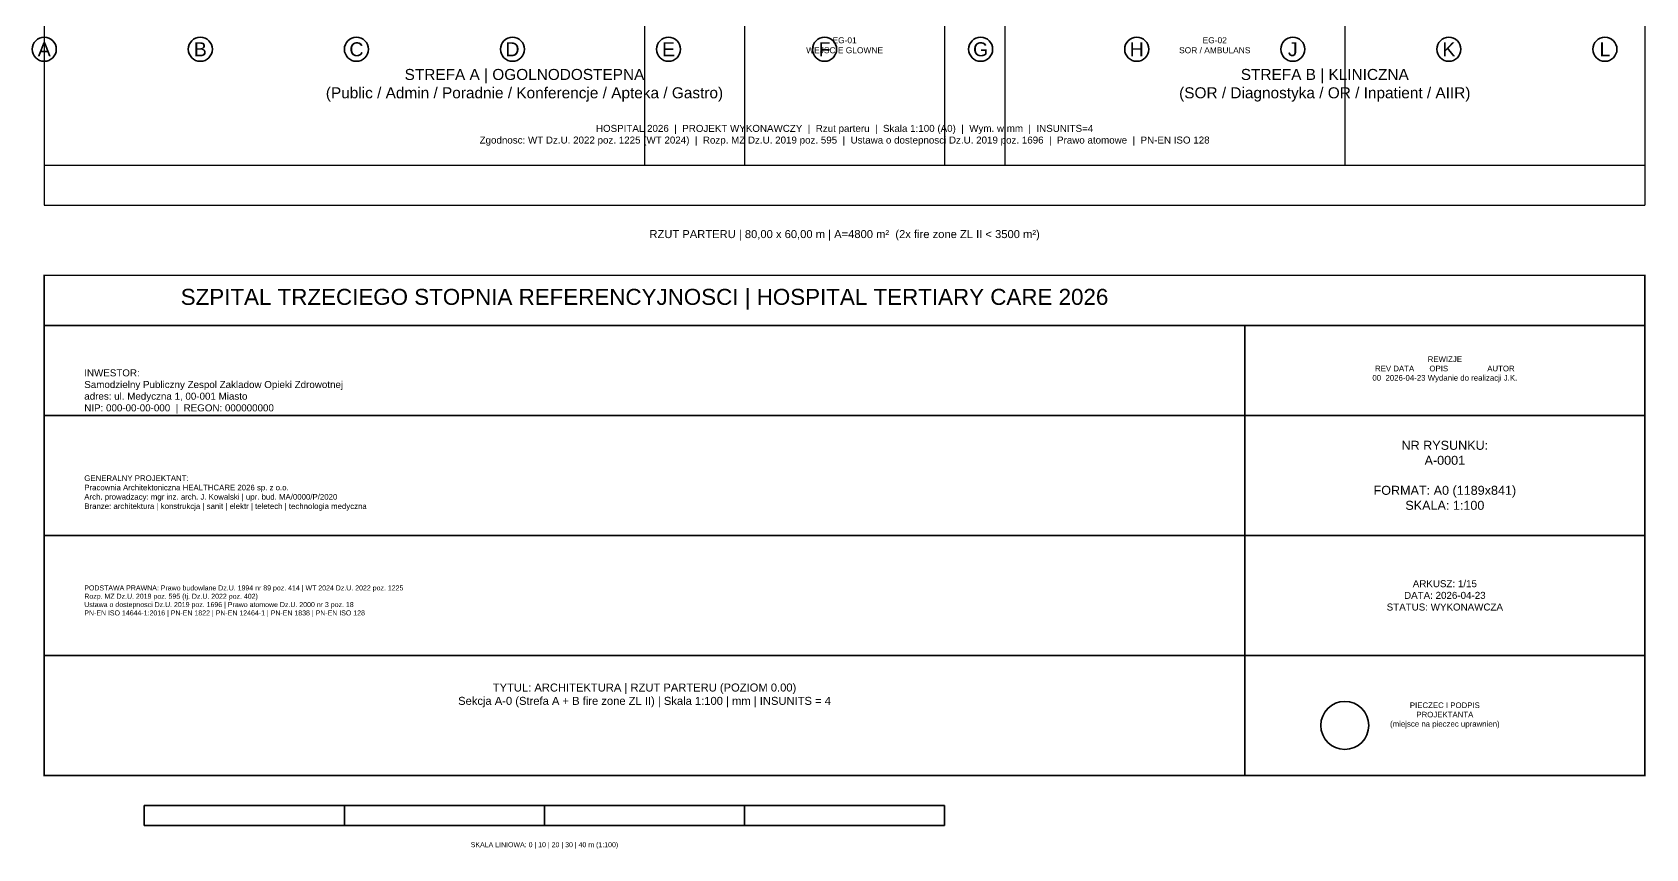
# Model space of a CAD drawing. Header units: millimetres. Extents: x -11504 to 88501, y -43664 to 68504.
# Drawn here: x -600 to 80040, y -43664 to -2850 of the extents above; entities that cross this region are included whole.
import ezdxf
from ezdxf.enums import TextEntityAlignment as Align

# ---------------------------------------------------------------- set-up
doc = ezdxf.new("R2010")
doc.units = ezdxf.units.MM
doc.layers.add('A-ANNO-DIMS', color=7, linetype='Continuous', lineweight=18, true_color=0xffffff)
for name, color, linetype, lineweight in [('A-ANNO-SYMB-EGRS', 7, 'Continuous', 25), ('A-ANNO-TEXT', 7, 'Continuous', 25), ('A-ANNO-TTLB', 7, 'Continuous', 35), ('S-GRID-IDEN', 7, 'Continuous', 35)]:
    doc.layers.add(name, color=color, linetype=linetype, lineweight=lineweight)
doc.styles.add('HTXT-2.5', font='arial.ttf', dxfattribs={"height": 2.5})
doc.styles.add('HTXT-3.5', font='arial.ttf', dxfattribs={"height": 3.5})
doc.styles.add('HTXT-5', font='arial.ttf', dxfattribs={"height": 5})
doc.styles.add('HTXT-7', font='arial.ttf', dxfattribs={"height": 7})
doc.dimstyles.new('ISO-25', dxfattribs={"dimtxt": 2.5, "dimasz": 2.5, "dimexe": 1.25, "dimexo": 0.625, "dimtad": 1, "dimtxsty": 'Standard', "dimcen": 2.5, "dimadec": 0, "dimazin": 0, "dimtfac": 1, "dimtmove": 0, "dimatfit": 3, "dimfxl": 1, "dimarcsym": 0})

# ---------------------------------------------------------------- blocks, each defined once
blk = doc.blocks.new('*D1')
at = {"layer": 'A-ANNO-DIMS', "color": 0, "lineweight": -2, "transparency": 16777216}
for p, q in [((0, -1), (0, -9501)), ((30000, -1), (30000, -9501)), ((2, -9500), (29998, -9500))]:
    blk.add_line(p, q, dxfattribs=at)
at = {"layer": 'A-ANNO-DIMS', "color": 0, "transparency": 16777216}
for points in [[(2, -9500), (2, -9500), (0, -9500)], [(29998, -9500), (29998, -9500), (30000, -9500)]]:
    blk.add_solid(points, dxfattribs=at)
at = {"layer": 'Defpoints', "color": 0, "transparency": 16777216}
for p in [(0, 0), (30000, 0), (30000, -9500)]:
    blk.add_point(p, dxfattribs=at)
at = {"layer": 'A-ANNO-DIMS', "color": 0, "transparency": 16777216, "insert": (15000, -9498), "char_height": 2.5, "attachment_point": 5}
blk.add_mtext('30000', dxfattribs=at)
blk = doc.blocks.new('*D2')
at = {"layer": 'A-ANNO-DIMS', "color": 0, "lineweight": -2, "transparency": 16777216}
for p, q in [((30000, -1), (30000, -9501)), ((35000, -1), (35000, -9501)), ((30002, -9500), (34998, -9500))]:
    blk.add_line(p, q, dxfattribs=at)
at = {"layer": 'A-ANNO-DIMS', "color": 0, "transparency": 16777216}
for points in [[(30002, -9500), (30002, -9500), (30000, -9500)], [(34998, -9500), (34998, -9500), (35000, -9500)]]:
    blk.add_solid(points, dxfattribs=at)
at = {"layer": 'Defpoints', "color": 0, "transparency": 16777216}
for p in [(30000, 0), (35000, 0), (35000, -9500)]:
    blk.add_point(p, dxfattribs=at)
at = {"layer": 'A-ANNO-DIMS', "color": 0, "transparency": 16777216, "insert": (32500, -9498), "char_height": 2.5, "attachment_point": 5}
blk.add_mtext('5000', dxfattribs=at)
blk = doc.blocks.new('*D3')
at = {"layer": 'A-ANNO-DIMS', "color": 0, "lineweight": -2, "transparency": 16777216}
for p, q in [((35000, -1), (35000, -9501)), ((45000, -1), (45000, -9501)), ((35002, -9500), (44998, -9500))]:
    blk.add_line(p, q, dxfattribs=at)
at = {"layer": 'A-ANNO-DIMS', "color": 0, "transparency": 16777216}
for points in [[(35002, -9500), (35002, -9500), (35000, -9500)], [(44998, -9500), (44998, -9500), (45000, -9500)]]:
    blk.add_solid(points, dxfattribs=at)
at = {"layer": 'Defpoints', "color": 0, "transparency": 16777216}
for p in [(35000, 0), (45000, 0), (45000, -9500)]:
    blk.add_point(p, dxfattribs=at)
at = {"layer": 'A-ANNO-DIMS', "color": 0, "transparency": 16777216, "insert": (40000, -9498), "char_height": 2.5, "attachment_point": 5}
blk.add_mtext('10000', dxfattribs=at)
blk = doc.blocks.new('*D4')
at = {"layer": 'A-ANNO-DIMS', "color": 0, "lineweight": -2, "transparency": 16777216}
for p, q in [((45000, -1), (45000, -9501)), ((48000, -1), (48000, -9501)), ((45002, -9500), (47998, -9500))]:
    blk.add_line(p, q, dxfattribs=at)
at = {"layer": 'A-ANNO-DIMS', "color": 0, "transparency": 16777216}
for points in [[(45002, -9500), (45002, -9500), (45000, -9500)], [(47998, -9500), (47998, -9500), (48000, -9500)]]:
    blk.add_solid(points, dxfattribs=at)
at = {"layer": 'Defpoints', "color": 0, "transparency": 16777216}
for p in [(45000, 0), (48000, 0), (48000, -9500)]:
    blk.add_point(p, dxfattribs=at)
at = {"layer": 'A-ANNO-DIMS', "color": 0, "transparency": 16777216, "insert": (46500, -9498), "char_height": 2.5, "attachment_point": 5}
blk.add_mtext('3000', dxfattribs=at)
blk = doc.blocks.new('*D5')
at = {"layer": 'A-ANNO-DIMS', "color": 0, "lineweight": -2, "transparency": 16777216}
for p, q in [((48000, -1), (48000, -9501)), ((65000, -1), (65000, -9501)), ((48002, -9500), (64998, -9500))]:
    blk.add_line(p, q, dxfattribs=at)
at = {"layer": 'A-ANNO-DIMS', "color": 0, "transparency": 16777216}
for points in [[(48002, -9500), (48002, -9500), (48000, -9500)], [(64998, -9500), (64998, -9500), (65000, -9500)]]:
    blk.add_solid(points, dxfattribs=at)
at = {"layer": 'Defpoints', "color": 0, "transparency": 16777216}
for p in [(48000, 0), (65000, 0), (65000, -9500)]:
    blk.add_point(p, dxfattribs=at)
at = {"layer": 'A-ANNO-DIMS', "color": 0, "transparency": 16777216, "insert": (56500, -9498), "char_height": 2.5, "attachment_point": 5}
blk.add_mtext('17000', dxfattribs=at)
blk = doc.blocks.new('*D6')
at = {"layer": 'A-ANNO-DIMS', "color": 0, "lineweight": -2, "transparency": 16777216}
for p, q in [((65000, -1), (65000, -9501)), ((80000, -1), (80000, -9501)), ((65002, -9500), (79998, -9500))]:
    blk.add_line(p, q, dxfattribs=at)
at = {"layer": 'A-ANNO-DIMS', "color": 0, "transparency": 16777216}
for points in [[(65002, -9500), (65002, -9500), (65000, -9500)], [(79998, -9500), (79998, -9500), (80000, -9500)]]:
    blk.add_solid(points, dxfattribs=at)
at = {"layer": 'Defpoints', "color": 0, "transparency": 16777216}
for p in [(65000, 0), (80000, 0), (80000, -9500)]:
    blk.add_point(p, dxfattribs=at)
at = {"layer": 'A-ANNO-DIMS', "color": 0, "transparency": 16777216, "insert": (72500, -9498), "char_height": 2.5, "attachment_point": 5}
blk.add_mtext('15000', dxfattribs=at)
blk = doc.blocks.new('*D7')
at = {"layer": 'A-ANNO-DIMS', "color": 0, "lineweight": -2, "transparency": 16777216}
for p, q in [((0, -1), (0, -11501)), ((80000, -1), (80000, -11501)), ((2, -11500), (79998, -11500))]:
    blk.add_line(p, q, dxfattribs=at)
at = {"layer": 'A-ANNO-DIMS', "color": 0, "transparency": 16777216}
for points in [[(2, -11500), (2, -11500), (0, -11500)], [(79998, -11500), (79998, -11500), (80000, -11500)]]:
    blk.add_solid(points, dxfattribs=at)
at = {"layer": 'Defpoints', "color": 0, "transparency": 16777216}
for p in [(0, 0), (80000, 0), (80000, -11500)]:
    blk.add_point(p, dxfattribs=at)
at = {"layer": 'A-ANNO-DIMS', "color": 0, "transparency": 16777216, "insert": (40000, -11498), "char_height": 2.5, "attachment_point": 5}
blk.add_mtext('80000', dxfattribs=at)

msp = doc.modelspace()

# ---------------------------------------------------------------- linework, layer by layer
at = {"layer": 'A-ANNO-TTLB'}
for p, q in [((0, -17500), (80000, -17500)), ((60000, -17500), (60000, -40000)), ((0, -22000), (60000, -22000)), ((60000, -22000), (80000, -22000)), ((0, -28000), (60000, -28000)), ((60000, -28000), (80000, -28000)), ((0, -34000), (60000, -34000)), ((60000, -34000), (80000, -34000)), ((5000, -41500), (45000, -41500)), ((5000, -41500), (5000, -42500)), ((15000, -41500), (15000, -42500)), ((25000, -41500), (25000, -42500)), ((35000, -41500), (35000, -42500)), ((45000, -41500), (45000, -42500)), ((5000, -42500), (45000, -42500))]:
    msp.add_line(p, q, dxfattribs=at)
msp.add_lwpolyline([(0, -15000, 80, 80, 0), (80000, -15000, 80, 80, 0), (80000, -40000, 80, 80, 0), (0, -40000, 80, 80, 0)], format="xyseb", close=True, dxfattribs=at)
msp.add_circle((65000, -37500), 1200, dxfattribs=at)
at = {"layer": 'S-GRID-IDEN'}
for centre in [(0, -3700), (7800, -3700), (15600, -3700), (23400, -3700), (31200, -3700), (39000, -3700), (46800, -3700), (54600, -3700), (62400, -3700), (70200, -3700), (78000, -3700)]:
    msp.add_circle(centre, 600, dxfattribs=at)

# ---------------------------------------------------------------- texts
at = {"layer": 'A-ANNO-SYMB-EGRS', "char_height": 300, "attachment_point": 5, "style": 'HTXT-3.5'}
for s, insert in [('EG-01\\PWEJSCIE GLOWNE', (40000, -3500)), ('EG-02\\PSOR / AMBULANS', (58500, -3500))]:
    msp.add_mtext(s, dxfattribs=dict(at, insert=insert))
at = {"layer": 'A-ANNO-TEXT', "char_height": 550, "attachment_point": 5, "style": 'HTXT-7'}
for s, insert in [('STREFA A | OGOLNODOSTEPNA\\P(Public / Admin / Poradnie / Konferencje / Apteka / Gastro)', (24000, -5500)), ('STREFA B | KLINICZNA\\P(SOR / Diagnostyka / OR / Inpatient / AIIR)', (64000, -5500))]:
    msp.add_mtext(s, dxfattribs=dict(at, insert=insert))
at = {"layer": 'A-ANNO-TTLB'}
for s, insert, char_height, attachment_point, style in [('HOSPITAL 2026  |  PROJEKT WYKONAWCZY  |  Rzut parteru  |  Skala 1:100 (A0)  |  Wym. w mm  |  INSUNITS=4\\PZgodnosc: WT Dz.U. 2022 poz. 1225 (WT 2024)  |  Rozp. MZ Dz.U. 2019 poz. 595  |  Ustawa o dostepnosci Dz.U. 2019 poz. 1696  |  Prawo atomowe  |  PN-EN ISO 128', (40000, -8000), 350, 5, 'HTXT-3.5'), ('RZUT PARTERU | 80,00 x 60,00 m | A=4800 m²  (2x fire zone ZL II < 3500 m²)', (40000, -13000), 400, 5, 'HTXT-5'), ('SZPITAL TRZECIEGO STOPNIA REFERENCYJNOSCI | HOSPITAL TERTIARY CARE 2026', (30000, -16200), 800, 5, 'HTXT-7'), ('REWIZJE\\PREV DATA       OPIS                  AUTOR\\P00  2026-04-23 Wydanie do realizacji J.K.', (70000, -19700), 280, 5, 'HTXT-2.5'), ('INWESTOR:\\PSamodzielny Publiczny Zespol Zakladow Opieki Zdrowotnej\\Padres: ul. Medyczna 1, 00-001 Miasto\\PNIP: 000-00-00-000  |  REGON: 000000000', (2000, -19700), 350, 1, 'HTXT-3.5'), ('NR RYSUNKU:\\PA-0001\\P\\PFORMAT: A0 (1189x841)\\PSKALA: 1:100', (70000, -25000), 450, 5, 'HTXT-5'), ('GENERALNY PROJEKTANT:\\PPracownia Architektoniczna HEALTHCARE 2026 sp. z o.o.\\PArch. prowadzacy: mgr inz. arch. J. Kowalski | upr. bud. MA/0000/P/2020\\PBranze: architektura | konstrukcja | sanit | elektr | teletech | technologia medyczna', (2000, -25000), 280, 1, 'HTXT-2.5'), ('PODSTAWA PRAWNA: Prawo budowlane Dz.U. 1994 nr 89 poz. 414 | WT 2024 Dz.U. 2022 poz. 1225\\PRozp. MZ Dz.U. 2019 poz. 595 (tj. Dz.U. 2022 poz. 402)\\PUstawa o dostepnosci Dz.U. 2019 poz. 1696 | Prawo atomowe Dz.U. 2000 nr 3 poz. 18\\PPN-EN ISO 14644-1:2016 | PN-EN 1822 | PN-EN 12464-1 | PN-EN 1838 | PN-EN ISO 128', (2000, -30500), 250, 1, 'HTXT-2.5'), ('ARKUSZ: 1/15\\PDATA: 2026-04-23\\PSTATUS: WYKONAWCZA', (70000, -31000), 350, 5, 'HTXT-3.5'), ('TYTUL: ARCHITEKTURA | RZUT PARTERU (POZIOM 0.00)\\PSekcja A-0 (Strefa A + B fire zone ZL II) | Skala 1:100 | mm | INSUNITS = 4', (30000, -36000), 400, 5, 'HTXT-5'), ('PIECZEC I PODPIS\\PPROJEKTANTA\\P(miejsce na pieczec uprawnien)', (70000, -37000), 280, 5, 'HTXT-2.5'), ('SKALA LINIOWA: 0 | 10 | 20 | 30 | 40 m (1:100)', (25000, -43500), 250, 5, 'HTXT-2.5')]:
    msp.add_mtext(s, dxfattribs=dict(at, insert=insert, char_height=char_height, attachment_point=attachment_point, style=style))
at = {"layer": 'S-GRID-IDEN', "style": 'HTXT-7'}
for s, p in [('A', (0, -3700)), ('B', (7800, -3700)), ('C', (15600, -3700)), ('D', (23400, -3700)), ('E', (31200, -3700)), ('F', (39000, -3700)), ('G', (46800, -3700)), ('H', (54600, -3700)), ('J', (62400, -3700)), ('K', (70200, -3700)), ('L', (78000, -3700))]:
    msp.add_text(s, height=700, dxfattribs=at).set_placement(p, align=Align.MIDDLE)

# ---------------------------------------------------------------- dimensions: what is measured, and where the dimension line sits
at = {"layer": 'A-ANNO-DIMS'}
for base, p1, p2, picture, middle in [((30000, -9500), (0, 0), (30000, 0), '*D1', (15000, -9498.125)), ((35000, -9500), (30000, 0), (35000, 0), '*D2', (32500, -9498.125)), ((45000, -9500), (35000, 0), (45000, 0), '*D3', (40000, -9498.125)), ((48000, -9500), (45000, 0), (48000, 0), '*D4', (46500, -9498.125)), ((65000, -9500), (48000, 0), (65000, 0), '*D5', (56500, -9498.125)), ((80000, -9500), (65000, 0), (80000, 0), '*D6', (72500, -9498.125))]:
    dim = msp.add_linear_dim(base=base, p1=p1, p2=p2, dimstyle='ISO-25', dxfattribs=at)
    dim.commit()
    dim.dimension.update_dxf_attribs({"geometry": picture, "text_midpoint": middle})
dim = msp.add_aligned_dim(p1=(0, 0), p2=(80000, 0), distance=-11500, dimstyle='ISO-25', dxfattribs=at)
dim.commit()
dim.dimension.update_dxf_attribs({"geometry": '*D7', "text_midpoint": (40000, -11498.125)})

doc.saveas('drawing.dxf')
